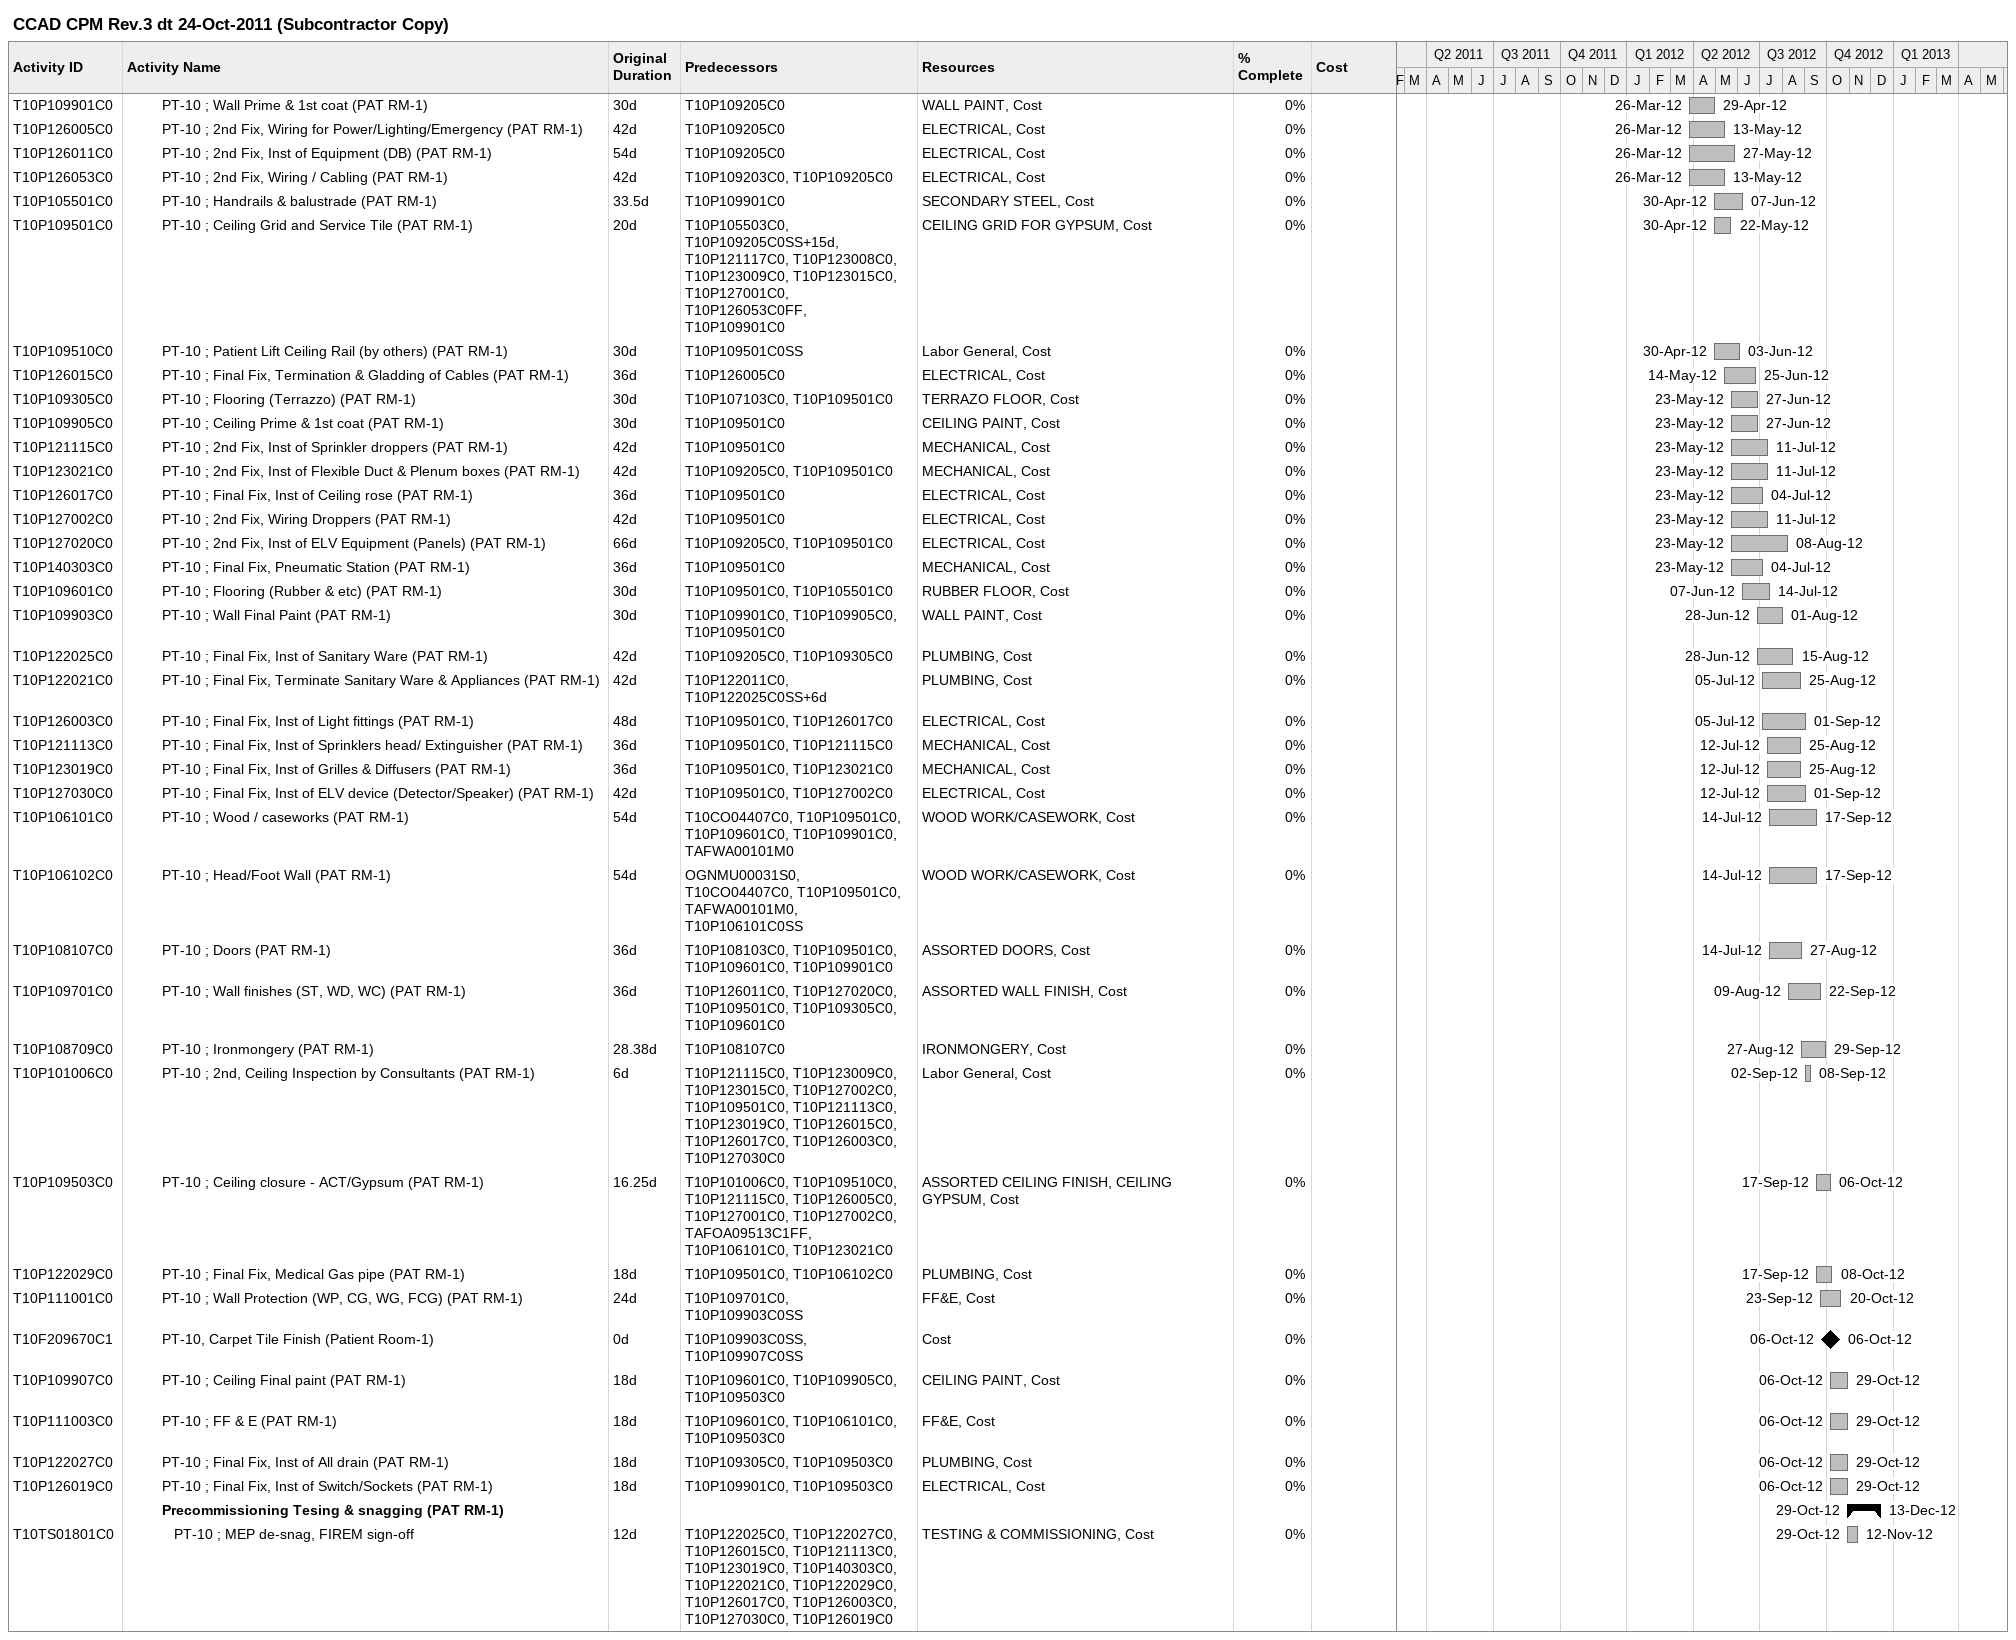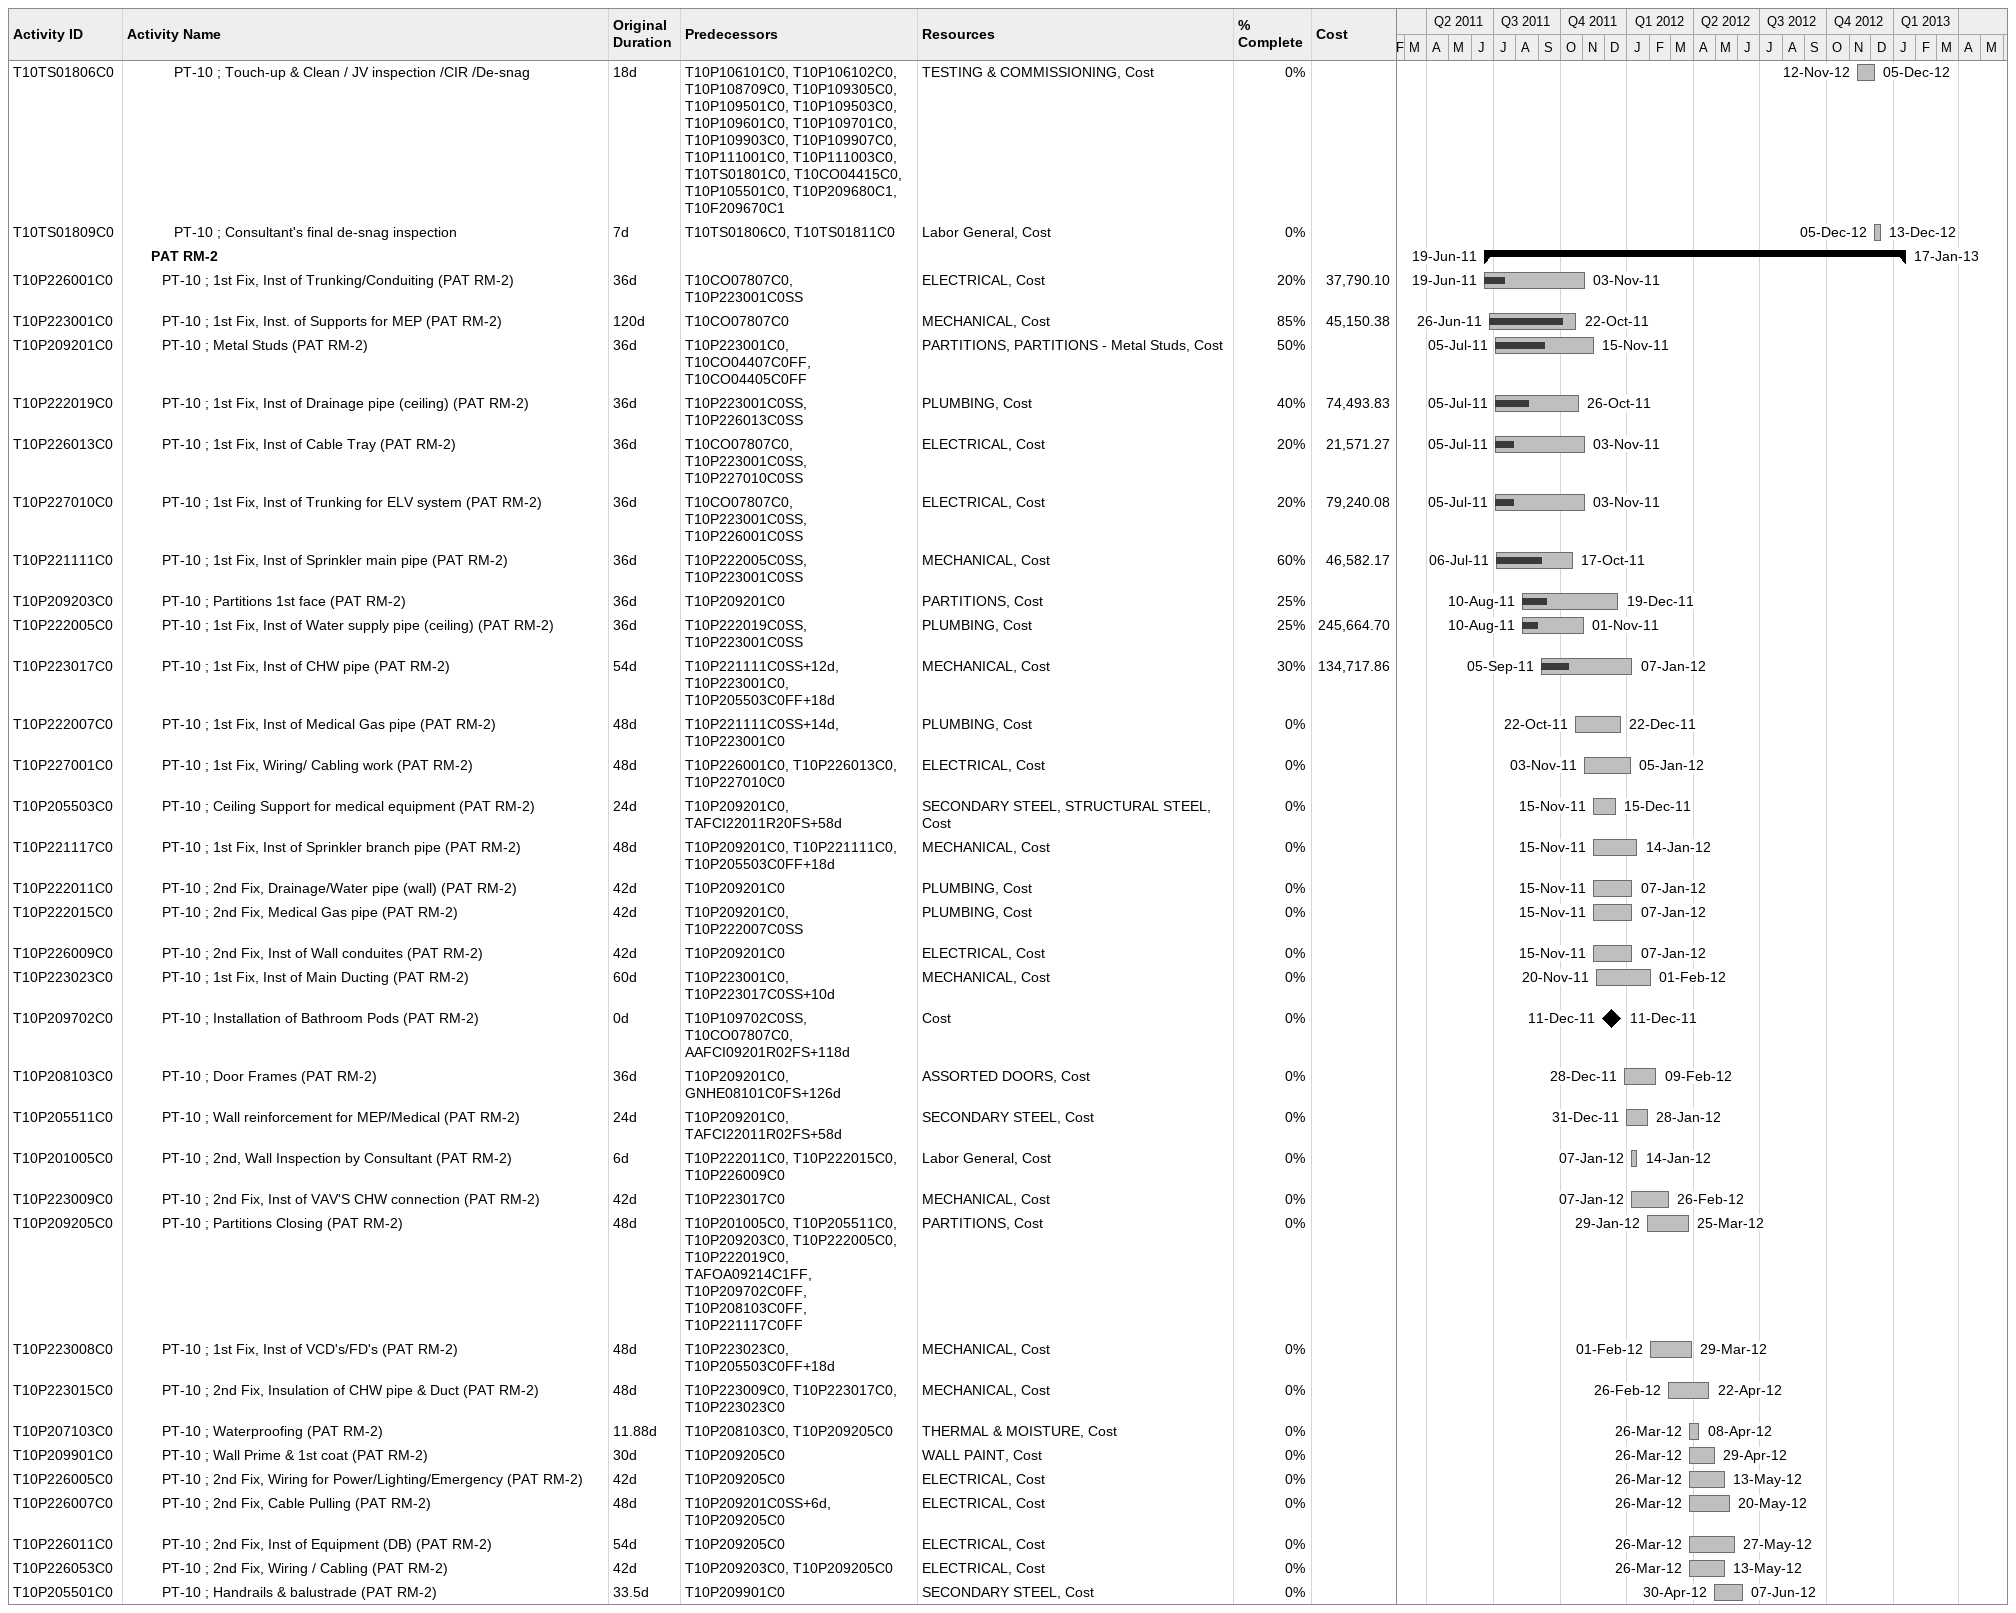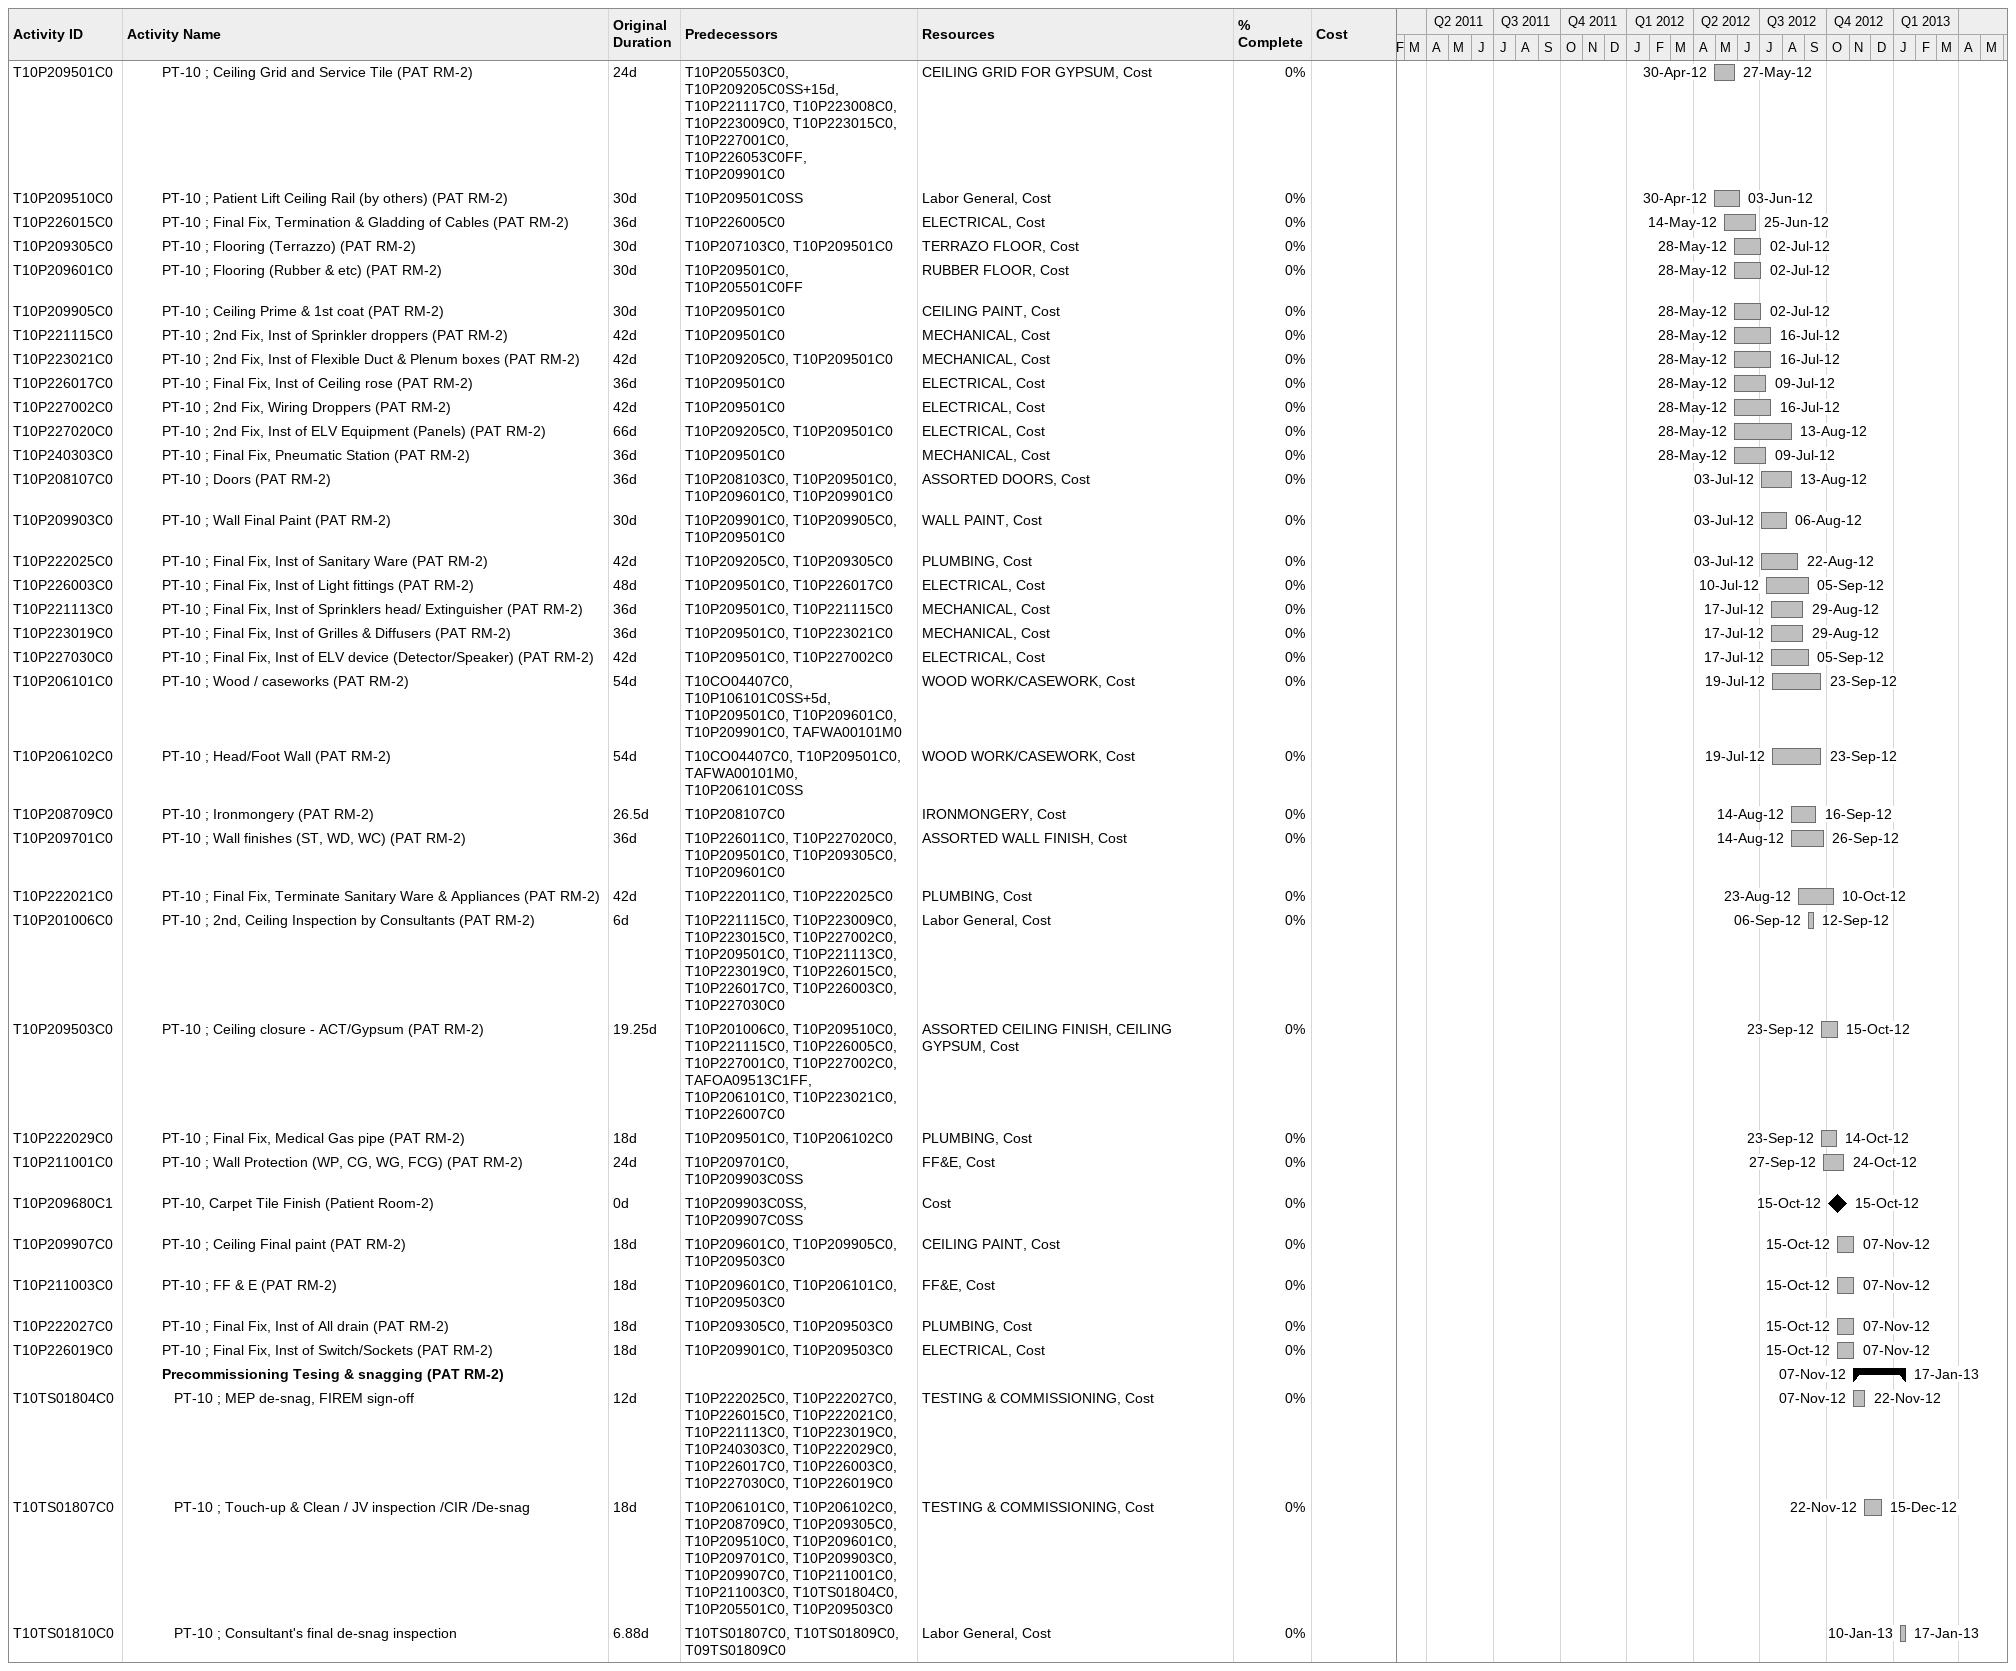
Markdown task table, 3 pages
CCAD CPM Rev.3 dt 24-Oct-2011 (Subcontractor Copy)

| ID | Level | Task | Original duration | Start | Finish | Predecessors | Resources | % complete | Cost |
|---|---|---|---|---|---|---|---|---|---|
| T10P109901C0 | 4 | PT-10 ; Wall Prime & 1st coat (PAT RM-1) | 30d | 2012-03-26 | 2012-04-29 | T10P109205C0 | WALL PAINT, Cost | 0 |  |
| T10P126005C0 | 4 | PT-10 ; 2nd Fix, Wiring for Power/Lighting/Emergency (PAT RM-1) | 42d | 2012-03-26 | 2012-05-13 | T10P109205C0 | ELECTRICAL, Cost | 0 |  |
| T10P126011C0 | 4 | PT-10 ; 2nd Fix, Inst of Equipment (DB) (PAT RM-1) | 54d | 2012-03-26 | 2012-05-27 | T10P109205C0 | ELECTRICAL, Cost | 0 |  |
| T10P126053C0 | 4 | PT-10 ; 2nd Fix, Wiring / Cabling (PAT RM-1) | 42d | 2012-03-26 | 2012-05-13 | T10P109203C0, T10P109205C0 | ELECTRICAL, Cost | 0 |  |
| T10P105501C0 | 4 | PT-10 ; Handrails & balustrade (PAT RM-1) | 33.5d | 2012-04-30 | 2012-06-07 | T10P109901C0 | SECONDARY STEEL, Cost | 0 |  |
| T10P109501C0 | 4 | PT-10 ; Ceiling Grid and Service Tile (PAT RM-1) | 20d | 2012-04-30 | 2012-05-22 | T10P105503C0, T10P109205C0SS+15d, T10P121117C0, T10P123008C0, T10P123009C0, T10P123015C0, T10P127001C0, T10P126053C0FF, T10P109901C0 | CEILING GRID FOR GYPSUM, Cost | 0 |  |
| T10P109510C0 | 4 | PT-10 ; Patient Lift Ceiling Rail (by others) (PAT RM-1) | 30d | 2012-04-30 | 2012-06-03 | T10P109501C0SS | Labor General, Cost | 0 |  |
| T10P126015C0 | 4 | PT-10 ; Final Fix, Termination & Gladding of Cables (PAT RM-1) | 36d | 2012-05-14 | 2012-06-25 | T10P126005C0 | ELECTRICAL, Cost | 0 |  |
| T10P109305C0 | 4 | PT-10 ; Flooring (Terrazzo) (PAT RM-1) | 30d | 2012-05-23 | 2012-06-27 | T10P107103C0, T10P109501C0 | TERRAZO FLOOR, Cost | 0 |  |
| T10P109905C0 | 4 | PT-10 ; Ceiling Prime & 1st coat (PAT RM-1) | 30d | 2012-05-23 | 2012-06-27 | T10P109501C0 | CEILING PAINT, Cost | 0 |  |
| T10P121115C0 | 4 | PT-10 ; 2nd Fix, Inst of Sprinkler droppers (PAT RM-1) | 42d | 2012-05-23 | 2012-07-11 | T10P109501C0 | MECHANICAL, Cost | 0 |  |
| T10P123021C0 | 4 | PT-10 ; 2nd Fix, Inst of Flexible Duct & Plenum boxes (PAT RM-1) | 42d | 2012-05-23 | 2012-07-11 | T10P109205C0, T10P109501C0 | MECHANICAL, Cost | 0 |  |
| T10P126017C0 | 4 | PT-10 ; Final Fix, Inst of Ceiling rose (PAT RM-1) | 36d | 2012-05-23 | 2012-07-04 | T10P109501C0 | ELECTRICAL, Cost | 0 |  |
| T10P127002C0 | 4 | PT-10 ; 2nd Fix, Wiring Droppers (PAT RM-1) | 42d | 2012-05-23 | 2012-07-11 | T10P109501C0 | ELECTRICAL, Cost | 0 |  |
| T10P127020C0 | 4 | PT-10 ; 2nd Fix, Inst of ELV Equipment (Panels) (PAT RM-1) | 66d | 2012-05-23 | 2012-08-08 | T10P109205C0, T10P109501C0 | ELECTRICAL, Cost | 0 |  |
| T10P140303C0 | 4 | PT-10 ; Final Fix, Pneumatic Station (PAT RM-1) | 36d | 2012-05-23 | 2012-07-04 | T10P109501C0 | MECHANICAL, Cost | 0 |  |
| T10P109601C0 | 4 | PT-10 ; Flooring (Rubber & etc) (PAT RM-1) | 30d | 2012-06-07 | 2012-07-14 | T10P109501C0, T10P105501C0 | RUBBER FLOOR, Cost | 0 |  |
| T10P109903C0 | 4 | PT-10 ; Wall Final Paint (PAT RM-1) | 30d | 2012-06-28 | 2012-08-01 | T10P109901C0, T10P109905C0, T10P109501C0 | WALL PAINT, Cost | 0 |  |
| T10P122025C0 | 4 | PT-10 ; Final Fix, Inst of Sanitary Ware (PAT RM-1) | 42d | 2012-06-28 | 2012-08-15 | T10P109205C0, T10P109305C0 | PLUMBING, Cost | 0 |  |
| T10P122021C0 | 4 | PT-10 ; Final Fix, Terminate Sanitary Ware & Appliances (PAT RM-1) | 42d | 2012-07-05 | 2012-08-25 | T10P122011C0, T10P122025C0SS+6d | PLUMBING, Cost | 0 |  |
| T10P126003C0 | 4 | PT-10 ; Final Fix, Inst of Light fittings (PAT RM-1) | 48d | 2012-07-05 | 2012-09-01 | T10P109501C0, T10P126017C0 | ELECTRICAL, Cost | 0 |  |
| T10P121113C0 | 4 | PT-10 ; Final Fix, Inst of Sprinklers head/ Extinguisher (PAT RM-1) | 36d | 2012-07-12 | 2012-08-25 | T10P109501C0, T10P121115C0 | MECHANICAL, Cost | 0 |  |
| T10P123019C0 | 4 | PT-10 ; Final Fix, Inst of Grilles & Diffusers (PAT RM-1) | 36d | 2012-07-12 | 2012-08-25 | T10P109501C0, T10P123021C0 | MECHANICAL, Cost | 0 |  |
| T10P127030C0 | 4 | PT-10 ; Final Fix, Inst of ELV device (Detector/Speaker) (PAT RM-1) | 42d | 2012-07-12 | 2012-09-01 | T10P109501C0, T10P127002C0 | ELECTRICAL, Cost | 0 |  |
| T10P106101C0 | 4 | PT-10 ; Wood / caseworks (PAT RM-1) | 54d | 2012-07-14 | 2012-09-17 | T10CO04407C0, T10P109501C0, T10P109601C0, T10P109901C0, TAFWA00101M0 | WOOD WORK/CASEWORK, Cost | 0 |  |
| T10P106102C0 | 4 | PT-10 ; Head/Foot Wall (PAT RM-1) | 54d | 2012-07-14 | 2012-09-17 | OGNMU00031S0, T10CO04407C0, T10P109501C0, TAFWA00101M0, T10P106101C0SS | WOOD WORK/CASEWORK, Cost | 0 |  |
| T10P108107C0 | 4 | PT-10 ; Doors (PAT RM-1) | 36d | 2012-07-14 | 2012-08-27 | T10P108103C0, T10P109501C0, T10P109601C0, T10P109901C0 | ASSORTED DOORS, Cost | 0 |  |
| T10P109701C0 | 4 | PT-10 ; Wall finishes (ST, WD, WC) (PAT RM-1) | 36d | 2012-08-09 | 2012-09-22 | T10P126011C0, T10P127020C0, T10P109501C0, T10P109305C0, T10P109601C0 | ASSORTED WALL FINISH, Cost | 0 |  |
| T10P108709C0 | 4 | PT-10 ; Ironmongery (PAT RM-1) | 28.38d | 2012-08-27 | 2012-09-29 | T10P108107C0 | IRONMONGERY, Cost | 0 |  |
| T10P101006C0 | 4 | PT-10 ; 2nd, Ceiling Inspection by Consultants (PAT RM-1) | 6d | 2012-09-02 | 2012-09-08 | T10P121115C0, T10P123009C0, T10P123015C0, T10P127002C0, T10P109501C0, T10P121113C0, T10P123019C0, T10P126015C0, T10P126017C0, T10P126003C0, T10P127030C0 | Labor General, Cost | 0 |  |
| T10P109503C0 | 4 | PT-10 ; Ceiling closure - ACT/Gypsum (PAT RM-1) | 16.25d | 2012-09-17 | 2012-10-06 | T10P101006C0, T10P109510C0, T10P121115C0, T10P126005C0, T10P127001C0, T10P127002C0, TAFOA09513C1FF, T10P106101C0, T10P123021C0 | ASSORTED CEILING FINISH, CEILING GYPSUM, Cost | 0 |  |
| T10P122029C0 | 4 | PT-10 ; Final Fix, Medical Gas pipe (PAT RM-1) | 18d | 2012-09-17 | 2012-10-08 | T10P109501C0, T10P106102C0 | PLUMBING, Cost | 0 |  |
| T10P111001C0 | 4 | PT-10 ; Wall Protection (WP, CG, WG, FCG) (PAT RM-1) | 24d | 2012-09-23 | 2012-10-20 | T10P109701C0, T10P109903C0SS | FF&E, Cost | 0 |  |
| T10F209670C1 | 4 | PT-10, Carpet Tile Finish (Patient Room-1) | 0d | 2012-10-06 | 2012-10-06 | T10P109903C0SS, T10P109907C0SS | Cost | 0 |  |
| T10P109907C0 | 4 | PT-10 ; Ceiling Final paint (PAT RM-1) | 18d | 2012-10-06 | 2012-10-29 | T10P109601C0, T10P109905C0, T10P109503C0 | CEILING PAINT, Cost | 0 |  |
| T10P111003C0 | 4 | PT-10 ; FF & E (PAT RM-1) | 18d | 2012-10-06 | 2012-10-29 | T10P109601C0, T10P106101C0, T10P109503C0 | FF&E, Cost | 0 |  |
| T10P122027C0 | 4 | PT-10 ; Final Fix, Inst of All drain (PAT RM-1) | 18d | 2012-10-06 | 2012-10-29 | T10P109305C0, T10P109503C0 | PLUMBING, Cost | 0 |  |
| T10P126019C0 | 4 | PT-10 ; Final Fix, Inst of Switch/Sockets (PAT RM-1) | 18d | 2012-10-06 | 2012-10-29 | T10P109901C0, T10P109503C0 | ELECTRICAL, Cost | 0 |  |
|  | 4 | **Precommissioning Tesing & snagging (PAT RM-1)** |  | 2012-10-29 | 2012-12-13 |  |  |  |  |
| T10TS01801C0 | 5 | PT-10 ; MEP de-snag, FIREM sign-off | 12d | 2012-10-29 | 2012-11-12 | T10P122025C0, T10P122027C0, T10P126015C0, T10P121113C0, T10P123019C0, T10P140303C0, T10P122021C0, T10P122029C0, T10P126017C0, T10P126003C0, T10P127030C0, T10P126019C0 | TESTING & COMMISSIONING, Cost | 0 |  |
| T10TS01806C0 | 5 | PT-10 ; Touch-up & Clean / JV inspection /CIR /De-snag | 18d | 2012-11-12 | 2012-12-05 | T10P106101C0, T10P106102C0, T10P108709C0, T10P109305C0, T10P109501C0, T10P109503C0, T10P109601C0, T10P109701C0, T10P109903C0, T10P109907C0, T10P111001C0, T10P111003C0, T10TS01801C0, T10CO04415C0, T10P105501C0, T10P209680C1, T10F209670C1 | TESTING & COMMISSIONING, Cost | 0 |  |
| T10TS01809C0 | 5 | PT-10 ; Consultant's final de-snag inspection | 7d | 2012-12-05 | 2012-12-13 | T10TS01806C0, T10TS01811C0 | Labor General, Cost | 0 |  |
|  | 3 | **PAT RM-2** |  | 2011-06-19 | 2013-01-17 |  |  |  |  |
| T10P226001C0 | 4 | PT-10 ; 1st Fix, Inst of Trunking/Conduiting (PAT RM-2) | 36d | 2011-06-19 | 2011-11-03 | T10CO07807C0, T10P223001C0SS | ELECTRICAL, Cost | 20 | 37790.10 |
| T10P223001C0 | 4 | PT-10 ; 1st Fix, Inst. of Supports for MEP (PAT RM-2) | 120d | 2011-06-26 | 2011-10-22 | T10CO07807C0 | MECHANICAL, Cost | 85 | 45150.38 |
| T10P209201C0 | 4 | PT-10 ; Metal Studs (PAT RM-2) | 36d | 2011-07-05 | 2011-11-15 | T10P223001C0, T10CO04407C0FF, T10CO04405C0FF | PARTITIONS, PARTITIONS - Metal Studs, Cost | 50 |  |
| T10P222019C0 | 4 | PT-10 ; 1st Fix, Inst of Drainage pipe (ceiling) (PAT RM-2) | 36d | 2011-07-05 | 2011-10-26 | T10P223001C0SS, T10P226013C0SS | PLUMBING, Cost | 40 | 74493.83 |
| T10P226013C0 | 4 | PT-10 ; 1st Fix, Inst of Cable Tray (PAT RM-2) | 36d | 2011-07-05 | 2011-11-03 | T10CO07807C0, T10P223001C0SS, T10P227010C0SS | ELECTRICAL, Cost | 20 | 21571.27 |
| T10P227010C0 | 4 | PT-10 ; 1st Fix, Inst of Trunking for ELV system (PAT RM-2) | 36d | 2011-07-05 | 2011-11-03 | T10CO07807C0, T10P223001C0SS, T10P226001C0SS | ELECTRICAL, Cost | 20 | 79240.08 |
| T10P221111C0 | 4 | PT-10 ; 1st Fix, Inst of Sprinkler main pipe (PAT RM-2) | 36d | 2011-07-06 | 2011-10-17 | T10P222005C0SS, T10P223001C0SS | MECHANICAL, Cost | 60 | 46582.17 |
| T10P209203C0 | 4 | PT-10 ; Partitions 1st face (PAT RM-2) | 36d | 2011-08-10 | 2011-12-19 | T10P209201C0 | PARTITIONS, Cost | 25 |  |
| T10P222005C0 | 4 | PT-10 ; 1st Fix, Inst of Water supply pipe (ceiling) (PAT RM-2) | 36d | 2011-08-10 | 2011-11-01 | T10P222019C0SS, T10P223001C0SS | PLUMBING, Cost | 25 | 245664.70 |
| T10P223017C0 | 4 | PT-10 ; 1st Fix, Inst of CHW pipe (PAT RM-2) | 54d | 2011-09-05 | 2012-01-07 | T10P221111C0SS+12d, T10P223001C0, T10P205503C0FF+18d | MECHANICAL, Cost | 30 | 134717.86 |
| T10P222007C0 | 4 | PT-10 ; 1st Fix, Inst of Medical Gas pipe (PAT RM-2) | 48d | 2011-10-22 | 2011-12-22 | T10P221111C0SS+14d, T10P223001C0 | PLUMBING, Cost | 0 |  |
| T10P227001C0 | 4 | PT-10 ; 1st Fix, Wiring/ Cabling work (PAT RM-2) | 48d | 2011-11-03 | 2012-01-05 | T10P226001C0, T10P226013C0, T10P227010C0 | ELECTRICAL, Cost | 0 |  |
| T10P205503C0 | 4 | PT-10 ; Ceiling Support for medical equipment (PAT RM-2) | 24d | 2011-11-15 | 2011-12-15 | T10P209201C0, TAFCI22011R20FS+58d | SECONDARY STEEL, STRUCTURAL STEEL, Cost | 0 |  |
| T10P221117C0 | 4 | PT-10 ; 1st Fix, Inst of Sprinkler branch pipe (PAT RM-2) | 48d | 2011-11-15 | 2012-01-14 | T10P209201C0, T10P221111C0, T10P205503C0FF+18d | MECHANICAL, Cost | 0 |  |
| T10P222011C0 | 4 | PT-10 ; 2nd Fix, Drainage/Water pipe (wall) (PAT RM-2) | 42d | 2011-11-15 | 2012-01-07 | T10P209201C0 | PLUMBING, Cost | 0 |  |
| T10P222015C0 | 4 | PT-10 ; 2nd Fix, Medical Gas pipe (PAT RM-2) | 42d | 2011-11-15 | 2012-01-07 | T10P209201C0, T10P222007C0SS | PLUMBING, Cost | 0 |  |
| T10P226009C0 | 4 | PT-10 ; 2nd Fix, Inst of Wall conduites (PAT RM-2) | 42d | 2011-11-15 | 2012-01-07 | T10P209201C0 | ELECTRICAL, Cost | 0 |  |
| T10P223023C0 | 4 | PT-10 ; 1st Fix, Inst of Main Ducting (PAT RM-2) | 60d | 2011-11-20 | 2012-02-01 | T10P223001C0, T10P223017C0SS+10d | MECHANICAL, Cost | 0 |  |
| T10P209702C0 | 4 | PT-10 ; Installation of Bathroom Pods (PAT RM-2) | 0d | 2011-12-11 | 2011-12-11 | T10P109702C0SS, T10CO07807C0, AAFCI09201R02FS+118d | Cost | 0 |  |
| T10P208103C0 | 4 | PT-10 ; Door Frames (PAT RM-2) | 36d | 2011-12-28 | 2012-02-09 | T10P209201C0, GNHE08101C0FS+126d | ASSORTED DOORS, Cost | 0 |  |
| T10P205511C0 | 4 | PT-10 ; Wall reinforcement for MEP/Medical (PAT RM-2) | 24d | 2011-12-31 | 2012-01-28 | T10P209201C0, TAFCI22011R02FS+58d | SECONDARY STEEL, Cost | 0 |  |
| T10P201005C0 | 4 | PT-10 ; 2nd, Wall Inspection by Consultant (PAT RM-2) | 6d | 2012-01-07 | 2012-01-14 | T10P222011C0, T10P222015C0, T10P226009C0 | Labor General, Cost | 0 |  |
| T10P223009C0 | 4 | PT-10 ; 2nd Fix, Inst of VAV'S CHW connection (PAT RM-2) | 42d | 2012-01-07 | 2012-02-26 | T10P223017C0 | MECHANICAL, Cost | 0 |  |
| T10P209205C0 | 4 | PT-10 ; Partitions Closing (PAT RM-2) | 48d | 2012-01-29 | 2012-03-25 | T10P201005C0, T10P205511C0, T10P209203C0, T10P222005C0, T10P222019C0, TAFOA09214C1FF, T10P209702C0FF, T10P208103C0FF, T10P221117C0FF | PARTITIONS, Cost | 0 |  |
| T10P223008C0 | 4 | PT-10 ; 1st Fix, Inst of VCD's/FD's (PAT RM-2) | 48d | 2012-02-01 | 2012-03-29 | T10P223023C0, T10P205503C0FF+18d | MECHANICAL, Cost | 0 |  |
| T10P223015C0 | 4 | PT-10 ; 2nd Fix, Insulation of CHW pipe & Duct (PAT RM-2) | 48d | 2012-02-26 | 2012-04-22 | T10P223009C0, T10P223017C0, T10P223023C0 | MECHANICAL, Cost | 0 |  |
| T10P207103C0 | 4 | PT-10 ; Waterproofing (PAT RM-2) | 11.88d | 2012-03-26 | 2012-04-08 | T10P208103C0, T10P209205C0 | THERMAL & MOISTURE, Cost | 0 |  |
| T10P209901C0 | 4 | PT-10 ; Wall Prime & 1st coat (PAT RM-2) | 30d | 2012-03-26 | 2012-04-29 | T10P209205C0 | WALL PAINT, Cost | 0 |  |
| T10P226005C0 | 4 | PT-10 ; 2nd Fix, Wiring for Power/Lighting/Emergency (PAT RM-2) | 42d | 2012-03-26 | 2012-05-13 | T10P209205C0 | ELECTRICAL, Cost | 0 |  |
| T10P226007C0 | 4 | PT-10 ; 2nd Fix, Cable Pulling (PAT RM-2) | 48d | 2012-03-26 | 2012-05-20 | T10P209201C0SS+6d, T10P209205C0 | ELECTRICAL, Cost | 0 |  |
| T10P226011C0 | 4 | PT-10 ; 2nd Fix, Inst of Equipment (DB) (PAT RM-2) | 54d | 2012-03-26 | 2012-05-27 | T10P209205C0 | ELECTRICAL, Cost | 0 |  |
| T10P226053C0 | 4 | PT-10 ; 2nd Fix, Wiring / Cabling (PAT RM-2) | 42d | 2012-03-26 | 2012-05-13 | T10P209203C0, T10P209205C0 | ELECTRICAL, Cost | 0 |  |
| T10P205501C0 | 4 | PT-10 ; Handrails & balustrade (PAT RM-2) | 33.5d | 2012-04-30 | 2012-06-07 | T10P209901C0 | SECONDARY STEEL, Cost | 0 |  |
| T10P209501C0 | 4 | PT-10 ; Ceiling Grid and Service Tile (PAT RM-2) | 24d | 2012-04-30 | 2012-05-27 | T10P205503C0, T10P209205C0SS+15d, T10P221117C0, T10P223008C0, T10P223009C0, T10P223015C0, T10P227001C0, T10P226053C0FF, T10P209901C0 | CEILING GRID FOR GYPSUM, Cost | 0 |  |
| T10P209510C0 | 4 | PT-10 ; Patient Lift Ceiling Rail (by others) (PAT RM-2) | 30d | 2012-04-30 | 2012-06-03 | T10P209501C0SS | Labor General, Cost | 0 |  |
| T10P226015C0 | 4 | PT-10 ; Final Fix, Termination & Gladding of Cables (PAT RM-2) | 36d | 2012-05-14 | 2012-06-25 | T10P226005C0 | ELECTRICAL, Cost | 0 |  |
| T10P209305C0 | 4 | PT-10 ; Flooring (Terrazzo) (PAT RM-2) | 30d | 2012-05-28 | 2012-07-02 | T10P207103C0, T10P209501C0 | TERRAZO FLOOR, Cost | 0 |  |
| T10P209601C0 | 4 | PT-10 ; Flooring (Rubber & etc) (PAT RM-2) | 30d | 2012-05-28 | 2012-07-02 | T10P209501C0, T10P205501C0FF | RUBBER FLOOR, Cost | 0 |  |
| T10P209905C0 | 4 | PT-10 ; Ceiling Prime & 1st coat (PAT RM-2) | 30d | 2012-05-28 | 2012-07-02 | T10P209501C0 | CEILING PAINT, Cost | 0 |  |
| T10P221115C0 | 4 | PT-10 ; 2nd Fix, Inst of Sprinkler droppers (PAT RM-2) | 42d | 2012-05-28 | 2012-07-16 | T10P209501C0 | MECHANICAL, Cost | 0 |  |
| T10P223021C0 | 4 | PT-10 ; 2nd Fix, Inst of Flexible Duct & Plenum boxes (PAT RM-2) | 42d | 2012-05-28 | 2012-07-16 | T10P209205C0, T10P209501C0 | MECHANICAL, Cost | 0 |  |
| T10P226017C0 | 4 | PT-10 ; Final Fix, Inst of Ceiling rose (PAT RM-2) | 36d | 2012-05-28 | 2012-07-09 | T10P209501C0 | ELECTRICAL, Cost | 0 |  |
| T10P227002C0 | 4 | PT-10 ; 2nd Fix, Wiring Droppers (PAT RM-2) | 42d | 2012-05-28 | 2012-07-16 | T10P209501C0 | ELECTRICAL, Cost | 0 |  |
| T10P227020C0 | 4 | PT-10 ; 2nd Fix, Inst of ELV Equipment (Panels) (PAT RM-2) | 66d | 2012-05-28 | 2012-08-13 | T10P209205C0, T10P209501C0 | ELECTRICAL, Cost | 0 |  |
| T10P240303C0 | 4 | PT-10 ; Final Fix, Pneumatic Station (PAT RM-2) | 36d | 2012-05-28 | 2012-07-09 | T10P209501C0 | MECHANICAL, Cost | 0 |  |
| T10P208107C0 | 4 | PT-10 ; Doors (PAT RM-2) | 36d | 2012-07-03 | 2012-08-13 | T10P208103C0, T10P209501C0, T10P209601C0, T10P209901C0 | ASSORTED DOORS, Cost | 0 |  |
| T10P209903C0 | 4 | PT-10 ; Wall Final Paint (PAT RM-2) | 30d | 2012-07-03 | 2012-08-06 | T10P209901C0, T10P209905C0, T10P209501C0 | WALL PAINT, Cost | 0 |  |
| T10P222025C0 | 4 | PT-10 ; Final Fix, Inst of Sanitary Ware (PAT RM-2) | 42d | 2012-07-03 | 2012-08-22 | T10P209205C0, T10P209305C0 | PLUMBING, Cost | 0 |  |
| T10P226003C0 | 4 | PT-10 ; Final Fix, Inst of Light fittings (PAT RM-2) | 48d | 2012-07-10 | 2012-09-05 | T10P209501C0, T10P226017C0 | ELECTRICAL, Cost | 0 |  |
| T10P221113C0 | 4 | PT-10 ; Final Fix, Inst of Sprinklers head/ Extinguisher (PAT RM-2) | 36d | 2012-07-17 | 2012-08-29 | T10P209501C0, T10P221115C0 | MECHANICAL, Cost | 0 |  |
| T10P223019C0 | 4 | PT-10 ; Final Fix, Inst of Grilles & Diffusers (PAT RM-2) | 36d | 2012-07-17 | 2012-08-29 | T10P209501C0, T10P223021C0 | MECHANICAL, Cost | 0 |  |
| T10P227030C0 | 4 | PT-10 ; Final Fix, Inst of ELV device (Detector/Speaker) (PAT RM-2) | 42d | 2012-07-17 | 2012-09-05 | T10P209501C0, T10P227002C0 | ELECTRICAL, Cost | 0 |  |
| T10P206101C0 | 4 | PT-10 ; Wood / caseworks (PAT RM-2) | 54d | 2012-07-19 | 2012-09-23 | T10CO04407C0, T10P106101C0SS+5d, T10P209501C0, T10P209601C0, T10P209901C0, TAFWA00101M0 | WOOD WORK/CASEWORK, Cost | 0 |  |
| T10P206102C0 | 4 | PT-10 ; Head/Foot Wall (PAT RM-2) | 54d | 2012-07-19 | 2012-09-23 | T10CO04407C0, T10P209501C0, TAFWA00101M0, T10P206101C0SS | WOOD WORK/CASEWORK, Cost | 0 |  |
| T10P208709C0 | 4 | PT-10 ; Ironmongery (PAT RM-2) | 26.5d | 2012-08-14 | 2012-09-16 | T10P208107C0 | IRONMONGERY, Cost | 0 |  |
| T10P209701C0 | 4 | PT-10 ; Wall finishes (ST, WD, WC) (PAT RM-2) | 36d | 2012-08-14 | 2012-09-26 | T10P226011C0, T10P227020C0, T10P209501C0, T10P209305C0, T10P209601C0 | ASSORTED WALL FINISH, Cost | 0 |  |
| T10P222021C0 | 4 | PT-10 ; Final Fix, Terminate Sanitary Ware & Appliances (PAT RM-2) | 42d | 2012-08-23 | 2012-10-10 | T10P222011C0, T10P222025C0 | PLUMBING, Cost | 0 |  |
| T10P201006C0 | 4 | PT-10 ; 2nd, Ceiling Inspection by Consultants (PAT RM-2) | 6d | 2012-09-06 | 2012-09-12 | T10P221115C0, T10P223009C0, T10P223015C0, T10P227002C0, T10P209501C0, T10P221113C0, T10P223019C0, T10P226015C0, T10P226017C0, T10P226003C0, T10P227030C0 | Labor General, Cost | 0 |  |
| T10P209503C0 | 4 | PT-10 ; Ceiling closure - ACT/Gypsum (PAT RM-2) | 19.25d | 2012-09-23 | 2012-10-15 | T10P201006C0, T10P209510C0, T10P221115C0, T10P226005C0, T10P227001C0, T10P227002C0, TAFOA09513C1FF, T10P206101C0, T10P223021C0, T10P226007C0 | ASSORTED CEILING FINISH, CEILING GYPSUM, Cost | 0 |  |
| T10P222029C0 | 4 | PT-10 ; Final Fix, Medical Gas pipe (PAT RM-2) | 18d | 2012-09-23 | 2012-10-14 | T10P209501C0, T10P206102C0 | PLUMBING, Cost | 0 |  |
| T10P211001C0 | 4 | PT-10 ; Wall Protection (WP, CG, WG, FCG) (PAT RM-2) | 24d | 2012-09-27 | 2012-10-24 | T10P209701C0, T10P209903C0SS | FF&E, Cost | 0 |  |
| T10P209680C1 | 4 | PT-10, Carpet Tile Finish (Patient Room-2) | 0d | 2012-10-15 | 2012-10-15 | T10P209903C0SS, T10P209907C0SS | Cost | 0 |  |
| T10P209907C0 | 4 | PT-10 ; Ceiling Final paint (PAT RM-2) | 18d | 2012-10-15 | 2012-11-07 | T10P209601C0, T10P209905C0, T10P209503C0 | CEILING PAINT, Cost | 0 |  |
| T10P211003C0 | 4 | PT-10 ; FF & E (PAT RM-2) | 18d | 2012-10-15 | 2012-11-07 | T10P209601C0, T10P206101C0, T10P209503C0 | FF&E, Cost | 0 |  |
| T10P222027C0 | 4 | PT-10 ; Final Fix, Inst of All drain (PAT RM-2) | 18d | 2012-10-15 | 2012-11-07 | T10P209305C0, T10P209503C0 | PLUMBING, Cost | 0 |  |
| T10P226019C0 | 4 | PT-10 ; Final Fix, Inst of Switch/Sockets (PAT RM-2) | 18d | 2012-10-15 | 2012-11-07 | T10P209901C0, T10P209503C0 | ELECTRICAL, Cost | 0 |  |
|  | 4 | **Precommissioning Tesing & snagging (PAT RM-2)** |  | 2012-11-07 | 2013-01-17 |  |  |  |  |
| T10TS01804C0 | 5 | PT-10 ; MEP de-snag, FIREM sign-off | 12d | 2012-11-07 | 2012-11-22 | T10P222025C0, T10P222027C0, T10P226015C0, T10P222021C0, T10P221113C0, T10P223019C0, T10P240303C0, T10P222029C0, T10P226017C0, T10P226003C0, T10P227030C0, T10P226019C0 | TESTING & COMMISSIONING, Cost | 0 |  |
| T10TS01807C0 | 5 | PT-10 ; Touch-up & Clean / JV inspection /CIR /De-snag | 18d | 2012-11-22 | 2012-12-15 | T10P206101C0, T10P206102C0, T10P208709C0, T10P209305C0, T10P209510C0, T10P209601C0, T10P209701C0, T10P209903C0, T10P209907C0, T10P211001C0, T10P211003C0, T10TS01804C0, T10P205501C0, T10P209503C0 | TESTING & COMMISSIONING, Cost | 0 |  |
| T10TS01810C0 | 5 | PT-10 ; Consultant's final de-snag inspection | 6.88d | 2013-01-10 | 2013-01-17 | T10TS01807C0, T10TS01809C0, T09TS01809C0 | Labor General, Cost | 0 |  |
